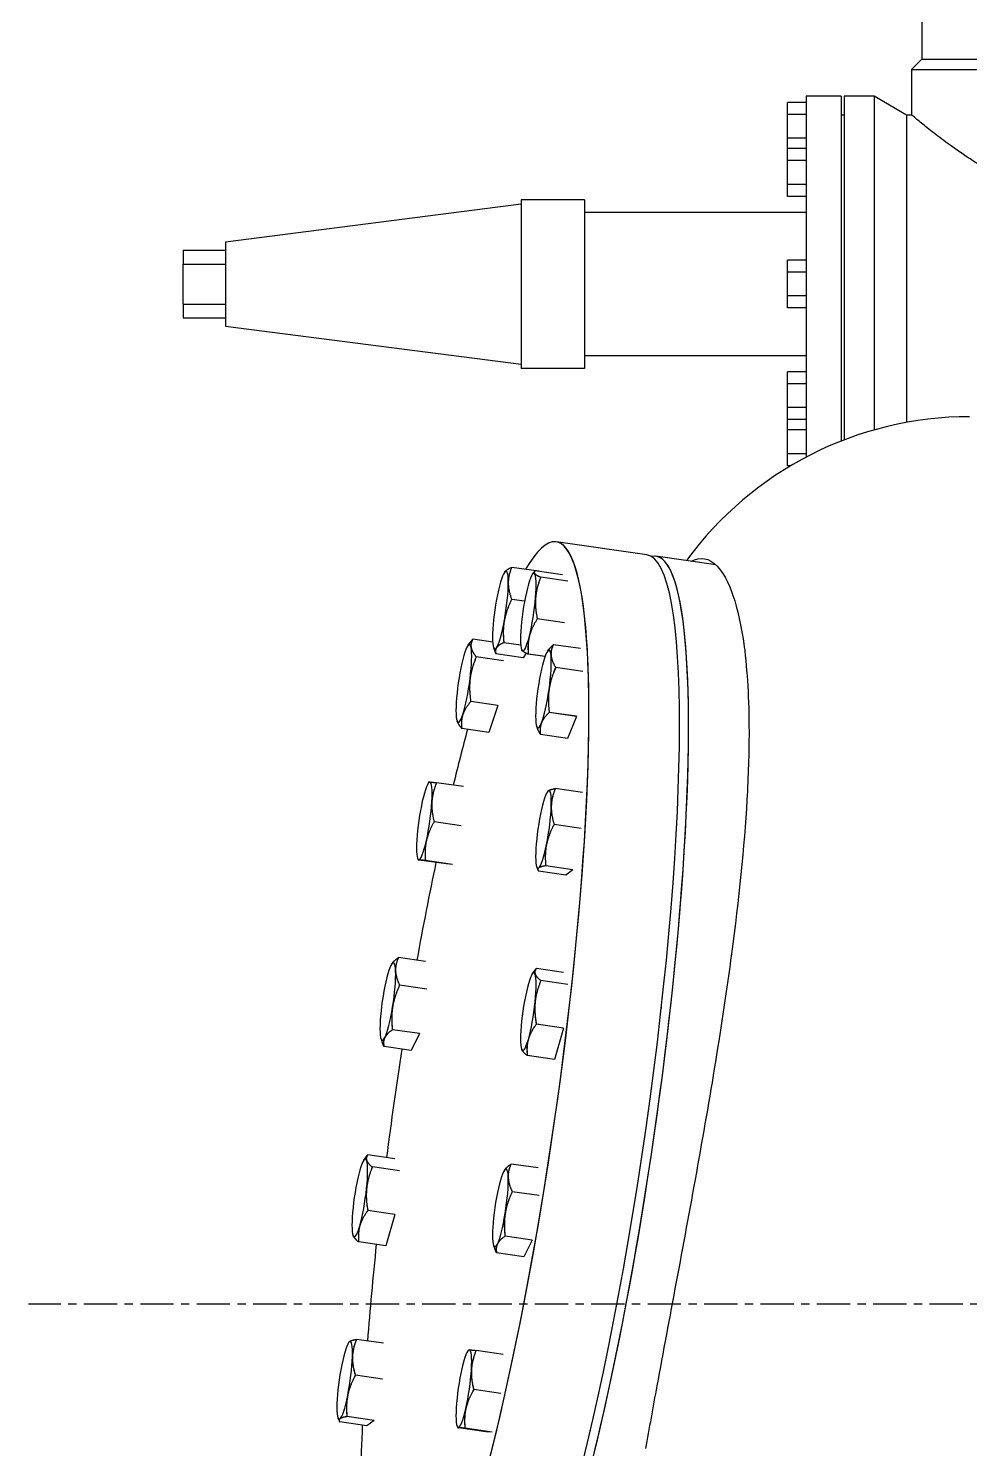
# Model space of a CAD drawing. Header units: inches. Extents: x -883 to 808, y -248 to 1051.
# Drawn here: x 228.91 to 241.63, y -151.63 to -132.43 of the extents above; entities that cross this region are included whole.
import ezdxf

# ---------------------------------------------------------------- set-up
doc = ezdxf.new("R2010")
doc.units = ezdxf.units.IN
doc.header["$MEASUREMENT"] = 0
doc.linetypes.add('CHAIN', pattern=[0.7087, 0.4724, -0.0591, 0.1181, -0.0591])
doc.layers.get('0').update_dxf_attribs({"linetype": 'CONTINUOUS'})
doc.layers.add('EQUIPMENT - COMPRESSORS', color=41, linetype='CONTINUOUS')

# ---------------------------------------------------------------- blocks, each defined once
blk = doc.blocks.new('A$Ce5854fb8')
for p, q in [((12.084, 45.535), (12.084, 45.035)), ((12.084, 45.035), (11.944, 44.895)), ((12.084, 45.035), (15.584, 45.035)), ((11.944, 44.895), (15.724, 44.895)), ((11.944, 44.895), (11.944, 44.281)), ((10.52, 44.451), (10.266, 44.451)), ((10.266, 44.29), (10.266, 44.451)), ((10.52, 44.535), (10.52, 39.656)), ((10.992, 44.535), (10.52, 44.535)), ((10.992, 44.535), (10.992, 39.872)), ((11.031, 44.535), (11.031, 39.888)), ((11.438, 44.535), (11.031, 44.535)), ((11.438, 44.535), (11.438, 40.023)), ((11.878, 44.281), (11.438, 44.535)), ((10.52, 44.29), (10.266, 44.29)), ((10.266, 43.968), (10.266, 44.29)), ((11.031, 44.281), (10.992, 44.281)), ((11.878, 44.281), (11.878, 40.125)), ((11.944, 44.281), (11.878, 44.281)), ((10.52, 43.968), (10.266, 43.968)), ((10.266, 43.827), (10.266, 43.968)), ((10.52, 43.827), (10.266, 43.827)), ((10.266, 43.665), (10.266, 43.827)), ((10.52, 43.665), (10.266, 43.665)), ((10.266, 43.343), (10.266, 43.665)), ((10.52, 43.343), (10.266, 43.343)), ((10.266, 43.181), (10.266, 43.343)), ((2.664, 42.565), (6.665, 43.078)), ((6.665, 43.135), (6.665, 40.855)), ((7.52, 43.135), (6.665, 43.135)), ((7.52, 43.135), (7.52, 40.855)), ((10.52, 43.181), (10.266, 43.181)), ((10.52, 42.964), (7.52, 42.964)), ((2.094, 42.453), (2.094, 42.266)), ((2.094, 42.453), (2.664, 42.453)), ((2.664, 42.565), (2.664, 42.398)), ((2.094, 41.725), (2.094, 42.266)), ((2.094, 42.266), (2.664, 42.266)), ((2.664, 42.398), (2.664, 41.592)), ((10.52, 42.318), (10.266, 42.318)), ((10.266, 42.157), (10.266, 42.318)), ((10.52, 42.157), (10.266, 42.157)), ((10.266, 41.834), (10.266, 42.157)), ((2.094, 41.725), (2.094, 41.537)), ((2.094, 41.725), (2.664, 41.725)), ((10.52, 41.834), (10.266, 41.834)), ((10.266, 41.673), (10.266, 41.834)), ((10.52, 41.673), (10.266, 41.673)), ((2.094, 41.537), (2.664, 41.537)), ((2.664, 41.592), (2.664, 41.425)), ((2.664, 41.425), (6.665, 40.912)), ((10.52, 41.026), (7.52, 41.026)), ((7.52, 40.855), (6.665, 40.855)), ((10.52, 40.809), (10.266, 40.809)), ((10.266, 40.648), (10.266, 40.809)), ((10.52, 40.648), (10.266, 40.648)), ((10.266, 40.325), (10.266, 40.648)), ((10.52, 40.325), (10.266, 40.325)), ((10.266, 40.164), (10.266, 40.325)), ((10.266, 40.023), (10.266, 40.164)), ((10.52, 40.164), (10.266, 40.164)), ((10.52, 40.023), (10.266, 40.023)), ((10.266, 39.7), (10.266, 40.023)), ((10.52, 39.7), (10.266, 39.7)), ((10.266, 39.539), (10.266, 39.7)), ((10.311, 39.539), (10.266, 39.539)), ((7.14, 38.51), (7.139, 38.51)), ((8.364, 38.334), (7.14, 38.51)), ((8.364, 38.334), (7.14, 38.51)), ((8.487, 38.316), (8.486, 38.316)), ((9.295, 38.2), (8.487, 38.316)), ((9.295, 38.2), (8.487, 38.316)), ((6.439, 38.099), (6.439, 38.099)), ((6.536, 38.165), (6.536, 38.165)), ((6.903, 38.113), (6.536, 38.165)), ((6.903, 38.113), (6.536, 38.165)), ((6.817, 38.072), (6.843, 38.106)), ((6.843, 38.106), (6.843, 38.106)), ((6.843, 38.106), (6.843, 38.106)), ((6.855, 38.117), (6.855, 38.117)), ((7.222, 38.064), (6.856, 38.117)), ((7.222, 38.064), (6.856, 38.117)), ((6.93, 38.031), (6.929, 38.031)), ((7.296, 37.979), (6.93, 38.031)), ((7.296, 37.979), (6.93, 38.031)), ((6.536, 37.731), (6.536, 37.731)), ((6.71, 37.707), (6.536, 37.731)), ((6.71, 37.707), (6.536, 37.731)), ((6.883, 37.468), (6.883, 37.468)), ((7.25, 37.415), (6.883, 37.468)), ((7.25, 37.415), (6.883, 37.468)), ((5.945, 37.108), (5.978, 37.151)), ((6.011, 37.192), (6.01, 37.192)), ((6.28, 37.153), (6.011, 37.192)), ((6.28, 37.153), (6.011, 37.192)), ((6.292, 37.08), (6.324, 36.996)), ((6.659, 37.114), (6.43, 37.146)), ((6.659, 37.114), (6.431, 37.146)), ((6.659, 37.114), (6.431, 37.146)), ((7.1, 37.119), (7.099, 37.119)), ((7.466, 37.067), (7.1, 37.119)), ((7.466, 37.067), (7.1, 37.119)), ((6.058, 36.954), (6.057, 36.954)), ((6.424, 36.901), (6.058, 36.954)), ((6.424, 36.901), (6.058, 36.954)), ((6.691, 36.942), (6.324, 36.995)), ((6.67, 37.053), (6.672, 37.048)), ((6.733, 37.003), (6.691, 36.942)), ((6.986, 36.958), (6.761, 36.99)), ((6.762, 36.99), (6.762, 36.99)), ((6.987, 36.958), (6.762, 36.99)), ((6.762, 36.99), (6.762, 36.99)), ((6.987, 36.958), (6.762, 36.99)), ((7.021, 37.031), (7.036, 37.051)), ((7.131, 36.81), (7.131, 36.811)), ((7.498, 36.758), (7.132, 36.811)), ((7.498, 36.758), (7.132, 36.811)), ((6.35, 36.298), (5.983, 36.351)), ((6.35, 36.298), (5.983, 36.351)), ((6.35, 36.298), (5.983, 36.351)), ((6.35, 36.298), (6.228, 35.933)), ((6.35, 36.298), (6.35, 36.298)), ((7.411, 36.15), (7.045, 36.203)), ((7.411, 36.151), (7.045, 36.203)), ((7.411, 36.151), (7.045, 36.203)), ((7.411, 36.15), (7.293, 35.852)), ((7.411, 36.15), (7.411, 36.15)), ((5.798, 36.089), (5.8, 36.084)), ((6.228, 35.933), (5.862, 35.986)), ((6.875, 36.012), (6.882, 35.992)), ((7.293, 35.852), (6.926, 35.905)), ((5.41, 35.249), (5.42, 35.263)), ((5.52, 35.253), (5.519, 35.253)), ((5.886, 35.2), (5.52, 35.253)), ((5.886, 35.2), (5.52, 35.253)), ((7.126, 35.174), (7.126, 35.174)), ((7.493, 35.121), (7.126, 35.174)), ((7.493, 35.121), (7.126, 35.174)), ((7.021, 35.134), (7.024, 35.137)), ((5.488, 34.724), (5.488, 34.724)), ((5.855, 34.671), (5.488, 34.724)), ((5.855, 34.671), (5.488, 34.724)), ((7.11, 34.688), (7.11, 34.689)), ((7.477, 34.636), (7.11, 34.689)), ((7.477, 34.636), (7.11, 34.689)), ((8.767, 34.679), (8.772, 34.678)), ((8.767, 34.679), (8.772, 34.678)), ((5.263, 34.23), (5.27, 34.211)), ((5.65, 34.155), (5.283, 34.207)), ((5.736, 34.148), (5.37, 34.201)), ((5.37, 34.201), (5.37, 34.201)), ((5.736, 34.148), (5.37, 34.201)), ((5.37, 34.201), (5.37, 34.201)), ((5.736, 34.148), (5.37, 34.201)), ((5.736, 34.148), (5.65, 34.155)), ((5.736, 34.148), (5.736, 34.148)), ((6.875, 34.115), (6.892, 34.07)), ((7.267, 34.004), (6.9, 34.057)), ((7.364, 34.077), (6.997, 34.13)), ((7.364, 34.077), (6.997, 34.13)), ((7.364, 34.077), (6.997, 34.13)), ((7.364, 34.077), (7.267, 34.004)), ((7.364, 34.077), (7.364, 34.077)), ((5.005, 32.888), (5.004, 32.888)), ((5.371, 32.836), (5.005, 32.888)), ((5.371, 32.836), (5.005, 32.888)), ((4.916, 32.806), (4.92, 32.812)), ((6.817, 32.671), (6.867, 32.736)), ((6.867, 32.736), (6.867, 32.736)), ((6.867, 32.736), (6.867, 32.736)), ((6.87, 32.74), (6.869, 32.74)), ((7.236, 32.687), (6.87, 32.74)), ((7.236, 32.687), (6.87, 32.74)), ((5.021, 32.514), (5.02, 32.514)), ((5.387, 32.461), (5.021, 32.514)), ((5.387, 32.461), (5.021, 32.514)), ((6.931, 32.577), (6.931, 32.577)), ((7.297, 32.524), (6.931, 32.577)), ((7.297, 32.524), (6.931, 32.577)), ((8.56, 32.215), (8.567, 32.214)), ((8.56, 32.215), (8.567, 32.214)), ((5.29, 31.86), (4.923, 31.912)), ((5.29, 31.86), (4.924, 31.912)), ((5.29, 31.86), (4.924, 31.912)), ((7.236, 31.936), (6.869, 31.989)), ((7.236, 31.936), (6.87, 31.989)), ((7.236, 31.936), (6.87, 31.989)), ((7.236, 31.936), (7.114, 31.511)), ((4.769, 31.787), (4.786, 31.741)), ((5.177, 31.633), (4.81, 31.686)), ((5.29, 31.86), (5.177, 31.633)), ((5.29, 31.86), (5.29, 31.86)), ((6.67, 31.651), (6.67, 31.651)), ((7.114, 31.511), (6.747, 31.563)), ((7.114, 31.511), (6.748, 31.563)), ((7.114, 31.511), (6.748, 31.563)), ((4.537, 30.15), (4.587, 30.216)), ((4.588, 30.216), (4.588, 30.216)), ((4.588, 30.216), (4.588, 30.216)), ((4.591, 30.22), (4.59, 30.22)), ((4.957, 30.167), (4.591, 30.22)), ((4.957, 30.167), (4.591, 30.22)), ((4.652, 30.056), (4.651, 30.057)), ((5.018, 30.004), (4.652, 30.057)), ((5.018, 30.004), (4.652, 30.057)), ((6.439, 30.015), (6.443, 30.021)), ((6.528, 30.097), (6.527, 30.097)), ((6.894, 30.045), (6.528, 30.097)), ((6.894, 30.045), (6.528, 30.097)), ((6.544, 29.723), (6.543, 29.723)), ((6.91, 29.67), (6.544, 29.723)), ((6.91, 29.67), (6.544, 29.723)), ((4.957, 29.416), (4.59, 29.468)), ((4.957, 29.416), (4.591, 29.468)), ((4.957, 29.416), (4.591, 29.468)), ((4.957, 29.416), (4.835, 28.99)), ((4.391, 29.131), (4.391, 29.131)), ((4.835, 28.99), (4.468, 29.043)), ((4.835, 28.991), (4.468, 29.043)), ((4.835, 28.991), (4.468, 29.043)), ((6.813, 29.069), (6.446, 29.122)), ((6.813, 29.069), (6.447, 29.122)), ((6.813, 29.069), (6.447, 29.122)), ((6.813, 29.069), (6.7, 28.842)), ((6.813, 29.069), (6.813, 29.069)), ((6.292, 28.996), (6.309, 28.95)), ((6.7, 28.842), (6.333, 28.895)), ((8.094, 28.941), (8.1, 28.94)), ((4.333, 27.687), (4.335, 27.689)), ((4.438, 27.726), (4.437, 27.726)), ((4.804, 27.674), (4.438, 27.726)), ((4.804, 27.674), (4.438, 27.726)), ((5.945, 27.572), (5.955, 27.586)), ((6.055, 27.576), (6.054, 27.576)), ((6.421, 27.523), (6.055, 27.576)), ((6.421, 27.523), (6.055, 27.576)), ((4.422, 27.241), (4.421, 27.241)), ((4.788, 27.188), (4.422, 27.241)), ((4.788, 27.188), (4.422, 27.241)), ((6.023, 27.047), (6.022, 27.047)), ((6.389, 26.994), (6.023, 27.047)), ((6.389, 26.994), (6.023, 27.047)), ((4.186, 26.667), (4.203, 26.623)), ((4.578, 26.556), (4.211, 26.609)), ((4.675, 26.629), (4.308, 26.682)), ((4.675, 26.629), (4.309, 26.682)), ((4.675, 26.629), (4.309, 26.682)), ((4.675, 26.629), (4.578, 26.556)), ((4.675, 26.629), (4.675, 26.629)), ((5.798, 26.553), (5.805, 26.534)), ((6.185, 26.477), (5.818, 26.53)), ((6.271, 26.471), (5.904, 26.524)), ((5.905, 26.524), (5.905, 26.524)), ((6.271, 26.471), (5.905, 26.524)), ((5.905, 26.524), (5.905, 26.524)), ((6.271, 26.471), (5.905, 26.524)), ((6.271, 26.471), (6.185, 26.477)), ((6.271, 26.471), (6.271, 26.471)), ((7.601, 26.498), (7.606, 26.497))]:
    blk.add_line(p, q)
at = {"linetype": 'CHAIN', "ltscale": 0.952448}
blk.add_line((125.476, 28.202), (0, 28.202), dxfattribs=at)
blk.add_arc((12.729, 35.459), 4.743, 90, 143.8508)
for centre, major_axis, start_param, end_param in [((6.035, 30.839), (1.104, 7.671), 2.807104, 6.616629), ((6.036, 30.839), (1.104, 7.671), 3.937123, 6.30369), ((6.036, 30.839), (1.104, 7.671), 3.937123, 6.30369), ((7.383, 30.645), (1.104, 7.671), 3.085074, 6.339542), ((7.261, 30.663), (-1.104, -7.671), 0.020052, 3.141593), ((7.261, 30.663), (-1.104, -7.671), 0.020052, 3.141593), ((7.383, 30.645), (1.104, 7.671), 3.937123, 6.30369), ((7.383, 30.645), (1.104, 7.671), 3.937123, 6.30369), ((6.384, 37.587), (0.076, 0.526), 0.271938, 1.319136), ((6.384, 37.587), (0.076, 0.526), 5.507926, 6.555124), ((6.762, 37.56), (0.076, 0.526), 6.162425, 7.209622), ((6.762, 37.56), (0.076, 0.526), 6.162425, 6.17968), ((6.762, 37.56), (0.076, 0.526), 6.162425, 6.17968), ((6.762, 37.56), (0.076, 0.526), 5.115227, 6.162425), ((6.762, 37.56), (0.076, 0.526), 6.14517, 6.162425), ((6.762, 37.56), (0.076, 0.526), 6.14517, 6.162425), ((6.384, 37.587), (0.076, 0.526), 4.460729, 5.507926), ((6.384, 37.587), (0.076, 0.526), 5.507926, 5.527299), ((6.384, 37.587), (0.076, 0.526), 5.507926, 5.527299), ((6.384, 37.587), (0.076, 0.526), 5.488554, 5.507926), ((6.384, 37.587), (0.076, 0.526), 5.488554, 5.507926), ((6.762, 37.56), (-0.076, -0.526), 4.06803, 5.115227), ((6.384, 37.587), (-0.076, -0.526), 4.460729, 5.507926), ((6.762, 37.56), (0.076, 0.526), 4.06803, 5.115227), ((6.762, 37.56), (0.076, 0.526), 5.096607, 5.115227), ((6.762, 37.56), (0.076, 0.526), 5.096607, 5.115227), ((6.762, 37.56), (0.076, 0.526), 5.115227, 5.133848), ((6.762, 37.56), (0.076, 0.526), 5.115227, 5.133848), ((6.384, 37.587), (-0.076, -0.526), 0.271938, 1.319136), ((6.384, 37.587), (0.076, 0.526), 4.44703, 4.460729), ((6.384, 37.587), (0.076, 0.526), 4.44703, 4.460729), ((6.384, 37.587), (0.076, 0.526), 4.460729, 4.474427), ((6.384, 37.587), (0.076, 0.526), 4.460729, 4.474427), ((6.762, 37.56), (-0.076, -0.526), 5.115227, 6.162425), ((5.889, 36.596), (0.076, 0.526), 5.900625, 6.947823), ((5.889, 36.596), (0.076, 0.526), 4.853428, 5.900625), ((5.89, 36.596), (0.076, 0.526), 5.900625, 5.919246), ((5.89, 36.596), (0.076, 0.526), 5.900625, 5.919246), ((5.89, 36.596), (0.076, 0.526), 5.882005, 5.900625), ((5.89, 36.596), (0.076, 0.526), 5.882005, 5.900625), ((6.384, 37.587), (-0.076, -0.526), 5.507926, 6.555124), ((6.762, 37.56), (-0.076, -0.526), 6.162425, 7.209622), ((6.762, 37.56), (0.076, 0.526), 4.061031, 4.06803), ((6.762, 37.56), (0.076, 0.526), 4.061031, 4.06803), ((6.762, 37.56), (0.076, 0.526), 4.06803, 4.075028), ((6.762, 37.56), (0.076, 0.526), 4.06803, 4.075028), ((6.966, 36.519), (0.076, 0.526), 5.769726, 6.816923), ((5.889, 36.596), (-0.076, -0.526), 3.80623, 4.853428), ((6.966, 36.519), (-0.076, -0.526), 3.675331, 4.722528), ((6.966, 36.519), (0.076, 0.526), 4.722528, 5.769726), ((6.967, 36.519), (0.076, 0.526), 5.769726, 5.788765), ((6.967, 36.519), (0.076, 0.526), 5.769726, 5.788765), ((6.967, 36.519), (0.076, 0.526), 5.750686, 5.769726), ((6.967, 36.519), (0.076, 0.526), 5.750686, 5.769726), ((5.889, 36.596), (-0.076, -0.526), 4.853428, 5.900625), ((5.889, 36.596), (0.076, 0.526), 3.80623, 4.853428), ((5.89, 36.596), (0.076, 0.526), 4.836173, 4.853428), ((5.89, 36.596), (0.076, 0.526), 4.836173, 4.853428), ((5.89, 36.596), (0.076, 0.526), 4.853428, 4.870683), ((5.89, 36.596), (0.076, 0.526), 4.853428, 4.870683), ((6.966, 36.519), (-0.076, -0.526), 4.722528, 5.769726), ((6.966, 36.519), (0.076, 0.526), 3.675331, 4.722528), ((6.967, 36.519), (0.076, 0.526), 4.706238, 4.722528), ((6.967, 36.519), (0.076, 0.526), 4.706238, 4.722528), ((6.967, 36.519), (0.076, 0.526), 4.722528, 4.738818), ((6.967, 36.519), (0.076, 0.526), 4.722528, 4.738818), ((5.889, 36.596), (-0.076, -0.526), 5.900625, 6.947823), ((6.035, 30.839), (1.104, 7.671), 0.857682, 0.983279), ((6.966, 36.519), (-0.076, -0.526), 5.769726, 6.816923), ((5.355, 34.737), (0.076, 0.526), 0.010139, 1.057337), ((5.355, 34.737), (0.076, 0.526), 0.010139, 0.021762), ((5.355, 34.737), (0.076, 0.526), 0.010139, 0.021762), ((5.355, 34.737), (0.076, 0.526), 5.246127, 6.293324), ((5.355, 34.737), (0.076, 0.526), 6.28118, 6.293324), ((5.355, 34.737), (0.076, 0.526), 6.28118, 6.293324), ((6.966, 34.622), (0.076, 0.526), 0.141039, 1.188236), ((6.966, 34.622), (0.076, 0.526), 5.377027, 6.424224), ((5.355, 34.737), (-0.076, -0.526), 4.198929, 5.246127), ((5.355, 34.737), (0.076, 0.526), 4.198929, 5.246127), ((5.355, 34.737), (0.076, 0.526), 5.246127, 5.265166), ((5.355, 34.737), (0.076, 0.526), 5.246127, 5.265166), ((5.355, 34.737), (0.076, 0.526), 5.227087, 5.246127), ((5.355, 34.737), (0.076, 0.526), 5.227087, 5.246127), ((6.966, 34.622), (-0.076, -0.526), 4.329829, 5.377027), ((6.966, 34.622), (0.076, 0.526), 4.329829, 5.377027), ((6.967, 34.622), (0.076, 0.526), 5.377027, 5.396316), ((6.967, 34.622), (0.076, 0.526), 5.377027, 5.396316), ((6.967, 34.622), (0.076, 0.526), 5.357737, 5.377027), ((6.967, 34.622), (0.076, 0.526), 5.357737, 5.377027), ((5.355, 34.737), (-0.076, -0.526), 5.246127, 6.293324), ((5.355, 34.737), (-0.076, -0.526), 0.010139, 1.057337), ((5.355, 34.737), (0.076, 0.526), 4.189074, 4.198929), ((5.355, 34.737), (0.076, 0.526), 4.189074, 4.198929), ((5.355, 34.737), (0.076, 0.526), 4.198929, 4.208785), ((5.355, 34.737), (0.076, 0.526), 4.198929, 4.208785), ((6.966, 34.622), (-0.076, -0.526), 0.141039, 1.188236), ((6.967, 34.622), (0.076, 0.526), 4.317845, 4.329829), ((6.967, 34.622), (0.076, 0.526), 4.317845, 4.329829), ((6.967, 34.622), (0.076, 0.526), 4.329829, 4.341813), ((6.967, 34.622), (0.076, 0.526), 4.329829, 4.341813), ((6.966, 34.622), (-0.076, -0.526), 5.377027, 6.424224), ((6.035, 30.839), (1.104, 7.671), 1.14132, 1.325525), ((4.861, 32.294), (0.076, 0.526), 5.638826, 6.686023), ((4.861, 32.294), (-0.076, -0.526), 3.544431, 4.591628), ((4.861, 32.294), (0.076, 0.526), 4.591628, 5.638826), ((4.861, 32.294), (0.076, 0.526), 5.638826, 5.658115), ((4.861, 32.294), (0.076, 0.526), 5.638826, 5.658115), ((4.861, 32.294), (0.076, 0.526), 5.619536, 5.638826), ((4.861, 32.294), (0.076, 0.526), 5.619536, 5.638826), ((6.762, 32.158), (0.076, 0.526), 6.031525, 7.078723), ((6.762, 32.158), (0.076, 0.526), 6.031525, 6.049553), ((6.762, 32.158), (0.076, 0.526), 6.031525, 6.049553), ((6.762, 32.158), (0.076, 0.526), 4.984327, 6.031525), ((6.762, 32.158), (0.076, 0.526), 6.013497, 6.031525), ((6.762, 32.158), (0.076, 0.526), 6.013497, 6.031525), ((6.762, 32.158), (-0.076, -0.526), 3.93713, 4.984327), ((4.861, 32.294), (-0.076, -0.526), 4.591628, 5.638826), ((6.762, 32.158), (0.076, 0.526), 3.93713, 4.984327), ((6.762, 32.158), (0.076, 0.526), 4.966299, 4.984327), ((6.762, 32.158), (0.076, 0.526), 4.966299, 4.984327), ((6.762, 32.158), (0.076, 0.526), 4.984327, 5.002356), ((6.762, 32.158), (0.076, 0.526), 4.984327, 5.002356), ((4.861, 32.294), (0.076, 0.526), 3.544431, 4.591628), ((4.861, 32.294), (0.076, 0.526), 4.576513, 4.591628), ((4.861, 32.294), (0.076, 0.526), 4.576513, 4.591628), ((4.861, 32.294), (0.076, 0.526), 4.591628, 4.606743), ((4.861, 32.294), (0.076, 0.526), 4.591628, 4.606743), ((4.861, 32.294), (-0.076, -0.526), 5.638826, 6.686023), ((6.762, 32.158), (-0.076, -0.526), 4.984327, 6.031525), ((6.762, 32.158), (-0.076, -0.526), 6.031525, 7.078723), ((6.035, 30.839), (1.104, 7.671), 1.485034, 1.676617), ((4.482, 29.638), (0.076, 0.526), 6.031525, 7.078723), ((4.482, 29.638), (-0.076, -0.526), 3.93713, 4.984327), ((4.483, 29.638), (0.076, 0.526), 6.031525, 6.049553), ((4.483, 29.638), (0.076, 0.526), 6.031525, 6.049553), ((4.482, 29.638), (0.076, 0.526), 4.984327, 6.031525), ((4.483, 29.638), (0.076, 0.526), 6.013497, 6.031525), ((4.483, 29.638), (0.076, 0.526), 6.013497, 6.031525), ((6.384, 29.503), (-0.076, -0.526), 3.544431, 4.591628), ((6.384, 29.503), (0.076, 0.526), 5.638826, 6.686023), ((4.482, 29.638), (0.076, 0.526), 3.93713, 4.984327), ((4.483, 29.638), (0.076, 0.526), 4.966299, 4.984327), ((4.483, 29.638), (0.076, 0.526), 4.966299, 4.984327), ((4.483, 29.638), (0.076, 0.526), 4.984327, 5.002356), ((4.483, 29.638), (0.076, 0.526), 4.984327, 5.002356), ((6.384, 29.503), (0.076, 0.526), 4.591628, 5.638826), ((6.384, 29.503), (0.076, 0.526), 5.638826, 5.658115), ((6.384, 29.503), (0.076, 0.526), 5.638826, 5.658115), ((6.384, 29.503), (0.076, 0.526), 5.619536, 5.638826), ((6.384, 29.503), (0.076, 0.526), 5.619536, 5.638826), ((6.384, 29.503), (-0.076, -0.526), 4.591628, 5.638826), ((4.482, 29.638), (-0.076, -0.526), 4.984327, 6.031525), ((6.384, 29.503), (0.076, 0.526), 3.544431, 4.591628), ((6.384, 29.503), (0.076, 0.526), 4.576513, 4.591628), ((6.384, 29.503), (0.076, 0.526), 4.576513, 4.591628), ((6.384, 29.503), (0.076, 0.526), 4.591628, 4.606743), ((6.384, 29.503), (0.076, 0.526), 4.591628, 4.606743), ((4.482, 29.638), (-0.076, -0.526), 6.031525, 7.078723), ((6.035, 30.839), (1.104, 7.671), 1.831873, 2.011811), ((6.384, 29.503), (-0.076, -0.526), 5.638826, 6.686023), ((4.278, 27.174), (0.076, 0.526), 0.141039, 1.188236), ((4.278, 27.174), (0.076, 0.526), 5.377027, 6.424224), ((4.278, 27.174), (0.076, 0.526), 4.329829, 5.377027), ((4.278, 27.174), (0.076, 0.526), 5.377027, 5.396316), ((4.278, 27.174), (0.076, 0.526), 5.377027, 5.396316), ((4.278, 27.174), (0.076, 0.526), 5.357737, 5.377027), ((4.278, 27.174), (0.076, 0.526), 5.357737, 5.377027), ((5.889, 27.06), (0.076, 0.526), 0.010139, 1.057337), ((5.889, 27.06), (0.076, 0.526), 5.246127, 6.293324), ((5.89, 27.06), (0.076, 0.526), 0.010139, 0.021762), ((5.89, 27.06), (0.076, 0.526), 0.010139, 0.021762), ((5.89, 27.06), (0.076, 0.526), 6.28118, 6.293324), ((5.89, 27.06), (0.076, 0.526), 6.28118, 6.293324), ((4.278, 27.174), (-0.076, -0.526), 4.329829, 5.377027), ((5.889, 27.06), (-0.076, -0.526), 4.198929, 5.246127), ((5.889, 27.06), (0.076, 0.526), 4.198929, 5.246127), ((5.89, 27.06), (0.076, 0.526), 5.246127, 5.265166), ((5.89, 27.06), (0.076, 0.526), 5.246127, 5.265166), ((5.89, 27.06), (0.076, 0.526), 5.227087, 5.246127), ((5.89, 27.06), (0.076, 0.526), 5.227087, 5.246127), ((4.278, 27.174), (-0.076, -0.526), 0.141039, 1.188236), ((4.278, 27.174), (0.076, 0.526), 4.317845, 4.329829), ((4.278, 27.174), (0.076, 0.526), 4.317845, 4.329829), ((4.278, 27.174), (0.076, 0.526), 4.329829, 4.341813), ((4.278, 27.174), (0.076, 0.526), 4.329829, 4.341813), ((4.278, 27.174), (-0.076, -0.526), 5.377027, 6.424224), ((5.889, 27.06), (-0.076, -0.526), 5.246127, 6.293324), ((5.889, 27.06), (-0.076, -0.526), 0.010139, 1.057337), ((5.89, 27.06), (0.076, 0.526), 4.189074, 4.198929), ((5.89, 27.06), (0.076, 0.526), 4.189074, 4.198929), ((5.89, 27.06), (0.076, 0.526), 4.198929, 4.208785), ((5.89, 27.06), (0.076, 0.526), 4.198929, 4.208785), ((6.035, 30.839), (1.104, 7.671), 2.181847, 2.296143)]:
    blk.add_ellipse(centre, major_axis=major_axis, ratio=0.140974, start_param=start_param, end_param=end_param)
for points, knots in [([(15.724, 44.281), (15.724, 44.281), (15.711, 44.271), (15.66, 44.229), (15.621, 44.197), (15.523, 44.117), (15.462, 44.069), (15.326, 43.964), (15.25, 43.907), (15.088, 43.791), (14.996, 43.727), (14.796, 43.599), (14.688, 43.536), (14.461, 43.422), (14.341, 43.372), (14.093, 43.302), (13.965, 43.281), (13.834, 43.281), (13.703, 43.281), (13.575, 43.302), (13.327, 43.372), (13.207, 43.422), (12.98, 43.536), (12.872, 43.599), (12.672, 43.727), (12.58, 43.791), (12.418, 43.907), (12.342, 43.964), (12.206, 44.069), (12.145, 44.117), (12.047, 44.197), (12.008, 44.229), (11.957, 44.271), (11.944, 44.281), (11.944, 44.281)], [23.453758, 23.453758, 23.453758, 23.453758, 24.411802, 24.411802, 25.369846, 25.369846, 26.32789, 26.32789, 27.285934, 27.285934, 28.28237, 28.28237, 29.278806, 29.278806, 30.275242, 30.275242, 31.271678, 31.271678, 31.271678, 32.268114, 32.268114, 33.264549, 33.264549, 34.260985, 34.260985, 35.257421, 35.257421, 36.215465, 36.215465, 37.173509, 37.173509, 38.131553, 38.131553, 39.089597, 39.089597, 39.089597, 39.089597]), ([(8.965, 38.247), (9.086, 38.315), (9.205, 38.293), (9.475, 38.017), (9.606, 37.646), (9.723, 36.769), (9.746, 36.381), (9.746, 35.941), (9.746, 35.654), (9.736, 35.346), (9.68, 34.383), (9.608, 33.68), (9.382, 31.986), (9.214, 30.984), (8.854, 28.982), (8.666, 28.003), (8.446, 26.805), (8.395, 26.521), (8.347, 26.249)], [-17.893359, -17.893359, -17.893359, -17.893359, -12.699581, -12.699581, -4.744252, -4.744252, 0, 0, 0, 3.088736, 3.088736, 9.140618, 9.140618, 16.895067, 16.895067, 24.661083, 24.661083, 27.175946, 27.175946, 27.175946, 27.175946])]:
    blk.add_open_spline(points, degree=3, knots=knots)
for points, weights in [([(6.439, 38.099), (6.464, 38.133), (6.536, 38.165)], [1.00338793535, 1.04179224657, 1.01001874936]), ([(6.536, 38.165), (6.49, 38.056), (6.49, 37.955)], [1.01001874936, 1.04314139574, 1]), ([(6.536, 38.165), (6.49, 38.056), (6.49, 37.955)], [1.01001874936, 1.04314139574, 1]), ([(6.536, 38.165), (6.49, 38.056), (6.49, 37.955)], [1.01001874936, 1.04314139574, 1]), ([(6.536, 38.165), (6.536, 38.165), (6.536, 38.165)], [1.01007042937, 1.01004461261, 1.01001874936]), ([(6.536, 38.165), (6.536, 38.165), (6.536, 38.165)], [1.01007042937, 1.01004461261, 1.01001874936]), ([(6.855, 38.117), (6.828, 38.101), (6.846, 38.081)], [1.01001874936, 1.04314139574, 1]), ([(6.856, 38.117), (6.829, 38.101), (6.846, 38.081)], [1.01001874936, 1.04314139574, 1]), ([(6.856, 38.117), (6.829, 38.101), (6.846, 38.081)], [1.01001874936, 1.04314139574, 1]), ([(6.846, 38.081), (6.863, 38.061), (6.929, 38.031)], [1, 1.04314139574, 1.01001874936]), ([(6.846, 38.081), (6.864, 38.061), (6.93, 38.031)], [1, 1.04314139574, 1.01001874936]), ([(6.846, 38.081), (6.864, 38.061), (6.93, 38.031)], [1, 1.04314139574, 1.01001874936]), ([(6.929, 38.031), (6.87, 37.887), (6.86, 37.756)], [1.01001874936, 1.04314139574, 1]), ([(6.93, 38.031), (6.871, 37.887), (6.86, 37.756)], [1.01001874936, 1.04314139574, 1]), ([(6.93, 38.031), (6.871, 37.887), (6.86, 37.756)], [1.01001874936, 1.04314139574, 1]), ([(6.49, 37.955), (6.49, 37.854), (6.536, 37.731)], [1, 1.04314139574, 1.01001874936]), ([(6.49, 37.955), (6.49, 37.854), (6.536, 37.731)], [1, 1.04314139574, 1.01001874936]), ([(6.49, 37.955), (6.49, 37.854), (6.536, 37.731)], [1, 1.04314139574, 1.01001874936]), ([(6.536, 37.731), (6.461, 37.581), (6.437, 37.446)], [1.01001874936, 1.04314139574, 1]), ([(6.536, 37.731), (6.462, 37.581), (6.437, 37.446)], [1.01001874936, 1.04314139574, 1]), ([(6.536, 37.731), (6.462, 37.581), (6.437, 37.446)], [1.01001874936, 1.04314139574, 1]), ([(6.86, 37.756), (6.849, 37.626), (6.883, 37.468)], [1, 1.04314139574, 1.01001874936]), ([(6.86, 37.756), (6.849, 37.626), (6.883, 37.468)], [1, 1.04314139574, 1.01001874936]), ([(6.86, 37.756), (6.849, 37.626), (6.883, 37.468)], [1, 1.04314139574, 1.01001874936]), ([(6.437, 37.446), (6.412, 37.31), (6.43, 37.146)], [1, 1.04314139574, 1.01001874936]), ([(6.437, 37.446), (6.412, 37.31), (6.431, 37.146)], [1, 1.04314139574, 1.01001874936]), ([(6.437, 37.446), (6.412, 37.31), (6.431, 37.146)], [1, 1.04314139574, 1.01001874936]), ([(6.883, 37.468), (6.804, 37.347), (6.776, 37.236)], [1.01001874936, 1.04314139574, 1]), ([(6.883, 37.468), (6.804, 37.347), (6.776, 37.236)], [1.01001874936, 1.04314139574, 1]), ([(6.883, 37.468), (6.804, 37.347), (6.776, 37.236)], [1.01001874936, 1.04314139574, 1]), ([(5.978, 37.151), (5.993, 37.171), (6.01, 37.192)], [1.02092220423, 1.01732670679, 1.01001874936]), ([(6.01, 37.192), (5.976, 37.135), (5.987, 37.079)], [1.01001874936, 1.04314139574, 1]), ([(6.011, 37.192), (5.977, 37.135), (5.988, 37.079)], [1.01001874936, 1.04314139574, 1]), ([(6.011, 37.192), (5.977, 37.135), (5.988, 37.079)], [1.01001874936, 1.04314139574, 1]), ([(5.987, 37.079), (5.998, 37.024), (6.057, 36.954)], [1, 1.04314139574, 1.01001874936]), ([(5.988, 37.079), (5.999, 37.024), (6.058, 36.954)], [1, 1.04314139574, 1.01001874936]), ([(5.988, 37.079), (5.999, 37.024), (6.058, 36.954)], [1, 1.04314139574, 1.01001874936]), ([(6.011, 37.192), (6.011, 37.192), (6.011, 37.192)], [1.01004126525, 1.01003001171, 1.01001874936]), ([(6.011, 37.192), (6.011, 37.192), (6.011, 37.192)], [1.01004126525, 1.01003001171, 1.01001874936]), ([(6.331, 37.078), (6.306, 37.042), (6.324, 36.995)], [1, 1.04314139574, 1.01001874936]), ([(6.43, 37.146), (6.355, 37.113), (6.331, 37.078)], [1.01001874936, 1.04314139574, 1]), ([(6.431, 37.146), (6.431, 37.146), (6.431, 37.146)], [1.01001874936, 1.0100243642, 1.01002997686]), ([(6.431, 37.146), (6.431, 37.146), (6.431, 37.146)], [1.01001874936, 1.0100243642, 1.01002997686]), ([(6.776, 37.236), (6.747, 37.125), (6.761, 36.99)], [1, 1.04314139574, 1.01001874936]), ([(6.776, 37.236), (6.748, 37.125), (6.762, 36.99)], [1, 1.04314139574, 1.01001874936]), ([(6.776, 37.236), (6.748, 37.125), (6.762, 36.99)], [1, 1.04314139574, 1.01001874936]), ([(7.036, 37.051), (7.062, 37.084), (7.099, 37.119)], [1.02427207033, 1.02578427846, 1.01001874936]), ([(7.099, 37.119), (7.061, 37.043), (7.069, 36.972)], [1.01001874936, 1.04314139574, 1]), ([(7.1, 37.119), (7.062, 37.043), (7.069, 36.972)], [1.01001874936, 1.04314139574, 1]), ([(7.1, 37.119), (7.062, 37.043), (7.069, 36.972)], [1.01001874936, 1.04314139574, 1]), ([(7.1, 37.119), (7.1, 37.119), (7.1, 37.119)], [1.0100460439, 1.01003240311, 1.01001874936]), ([(7.1, 37.119), (7.1, 37.119), (7.1, 37.119)], [1.0100460439, 1.01003240311, 1.01001874936]), ([(6.057, 36.954), (5.991, 36.799), (5.974, 36.659)], [1.01001874936, 1.04314139574, 1]), ([(6.058, 36.954), (5.991, 36.799), (5.974, 36.659)], [1.01001874936, 1.04314139574, 1]), ([(6.058, 36.954), (5.991, 36.799), (5.974, 36.659)], [1.01001874936, 1.04314139574, 1]), ([(6.678, 37.039), (6.674, 37.044), (6.672, 37.048)], [1, 1.01002603473, 1.01593308792]), ([(6.761, 36.99), (6.695, 37.019), (6.678, 37.039)], [1.01001874936, 1.04314139574, 1]), ([(7.069, 36.972), (7.076, 36.9), (7.131, 36.811)], [1, 1.04314139574, 1.01001874936]), ([(7.069, 36.972), (7.077, 36.9), (7.132, 36.811)], [1, 1.04314139574, 1.01001874936]), ([(7.069, 36.972), (7.077, 36.9), (7.132, 36.811)], [1, 1.04314139574, 1.01001874936]), ([(7.131, 36.811), (7.061, 36.654), (7.041, 36.514)], [1.01001874936, 1.04314139574, 1]), ([(7.132, 36.811), (7.062, 36.654), (7.042, 36.514)], [1.01001874936, 1.04314139574, 1]), ([(7.132, 36.811), (7.062, 36.654), (7.042, 36.514)], [1.01001874936, 1.04314139574, 1]), ([(5.974, 36.659), (5.956, 36.519), (5.983, 36.351)], [1, 1.04314139574, 1.01001874936]), ([(5.974, 36.659), (5.957, 36.519), (5.983, 36.351)], [1, 1.04314139574, 1.01001874936]), ([(5.974, 36.659), (5.957, 36.519), (5.983, 36.351)], [1, 1.04314139574, 1.01001874936]), ([(7.041, 36.514), (7.021, 36.373), (7.045, 36.203)], [1, 1.04314139574, 1.01001874936]), ([(7.042, 36.514), (7.022, 36.373), (7.045, 36.203)], [1, 1.04314139574, 1.01001874936]), ([(7.042, 36.514), (7.022, 36.373), (7.045, 36.203)], [1, 1.04314139574, 1.01001874936]), ([(5.983, 36.351), (5.904, 36.26), (5.876, 36.175)], [1.01001874936, 1.04314139574, 1]), ([(5.983, 36.351), (5.983, 36.351), (5.983, 36.351)], [1.01001874936, 1.01002765862, 1.01003656237]), ([(5.983, 36.351), (5.983, 36.351), (5.983, 36.351)], [1.01001874936, 1.01002765862, 1.01003656237]), ([(5.876, 36.175), (5.848, 36.09), (5.862, 35.986)], [1, 1.04314139574, 1.01001874936]), ([(7.045, 36.203), (6.966, 36.13), (6.939, 36.061)], [1.01001874936, 1.04314139574, 1]), ([(7.045, 36.203), (7.045, 36.203), (7.045, 36.203)], [1.01001874936, 1.01002669004, 1.01003462635]), ([(7.045, 36.203), (7.045, 36.203), (7.045, 36.203)], [1.01001874936, 1.01002669004, 1.01003462635]), ([(5.862, 35.986), (5.816, 36.04), (5.8, 36.084)], [1.01001874936, 1.0351460454, 1.01638377642]), ([(6.926, 35.905), (6.898, 35.952), (6.882, 35.992)], [1.01001874936, 1.02706260541, 1.02391324601]), ([(6.939, 36.061), (6.912, 35.992), (6.926, 35.905)], [1, 1.04314139574, 1.01001874936]), ([(5.42, 35.263), (5.421, 35.263), (5.43, 35.263)], [1.02315768772, 1.01888845789, 1]), ([(5.423, 35.263), (5.425, 35.263), (5.43, 35.263)], [1.01609047594, 1.0101602282, 1]), ([(5.423, 35.263), (5.425, 35.263), (5.43, 35.263)], [1.01609047602, 1.01016022827, 1]), ([(5.43, 35.263), (5.45, 35.261), (5.519, 35.253)], [1, 1.04314139574, 1.01001874936]), ([(5.43, 35.263), (5.45, 35.261), (5.52, 35.253)], [1, 1.04314139574, 1.01001874936]), ([(5.43, 35.263), (5.45, 35.261), (5.52, 35.253)], [1, 1.04314139574, 1.01001874936]), ([(5.519, 35.253), (5.464, 35.118), (5.457, 34.995)], [1.01001874936, 1.04314139574, 1]), ([(5.52, 35.253), (5.465, 35.118), (5.457, 34.995)], [1.01001874936, 1.04314139574, 1]), ([(5.52, 35.253), (5.465, 35.118), (5.457, 34.995)], [1.01001874936, 1.04314139574, 1]), ([(7.024, 35.137), (7.026, 35.141), (7.031, 35.144)], [1.01394342808, 1.00842648358, 1]), ([(7.031, 35.144), (7.053, 35.161), (7.126, 35.174)], [1, 1.04314139574, 1.01001874936]), ([(7.126, 35.174), (7.075, 35.051), (7.071, 34.938)], [1.01001874936, 1.04314139574, 1]), ([(7.126, 35.174), (7.076, 35.051), (7.072, 34.938)], [1.01001874936, 1.04314139574, 1]), ([(7.126, 35.174), (7.076, 35.051), (7.072, 34.938)], [1.01001874936, 1.04314139574, 1]), ([(7.126, 35.174), (7.126, 35.174), (7.126, 35.174)], [1.0101174287, 1.01006817393, 1.01001874936]), ([(7.126, 35.174), (7.126, 35.174), (7.126, 35.174)], [1.0101174287, 1.01006817393, 1.01001874936]), ([(5.457, 34.995), (5.45, 34.872), (5.488, 34.724)], [1, 1.04314139574, 1.01001874936]), ([(5.457, 34.995), (5.45, 34.872), (5.488, 34.724)], [1, 1.04314139574, 1.01001874936]), ([(5.457, 34.995), (5.45, 34.872), (5.488, 34.724)], [1, 1.04314139574, 1.01001874936]), ([(7.071, 34.938), (7.068, 34.825), (7.11, 34.689)], [1, 1.04314139574, 1.01001874936]), ([(7.072, 34.938), (7.068, 34.825), (7.11, 34.689)], [1, 1.04314139574, 1.01001874936]), ([(7.072, 34.938), (7.068, 34.825), (7.11, 34.689)], [1, 1.04314139574, 1.01001874936]), ([(5.488, 34.724), (5.41, 34.591), (5.382, 34.469)], [1.01001874936, 1.04314139574, 1]), ([(5.488, 34.724), (5.41, 34.591), (5.383, 34.469)], [1.01001874936, 1.04314139574, 1]), ([(5.488, 34.724), (5.41, 34.591), (5.383, 34.469)], [1.01001874936, 1.04314139574, 1]), ([(7.11, 34.689), (7.033, 34.546), (7.007, 34.416)], [1.01001874936, 1.04314139574, 1]), ([(7.11, 34.689), (7.034, 34.546), (7.007, 34.416)], [1.01001874936, 1.04314139574, 1]), ([(7.11, 34.689), (7.034, 34.546), (7.007, 34.416)], [1.01001874936, 1.04314139574, 1]), ([(5.382, 34.469), (5.355, 34.348), (5.37, 34.201)], [1, 1.04314139574, 1.01001874936]), ([(5.383, 34.469), (5.355, 34.348), (5.37, 34.201)], [1, 1.04314139574, 1.01001874936]), ([(5.383, 34.469), (5.355, 34.348), (5.37, 34.201)], [1, 1.04314139574, 1.01001874936]), ([(7.007, 34.416), (6.981, 34.286), (6.997, 34.13)], [1, 1.04314139574, 1.01001874936]), ([(7.007, 34.416), (6.981, 34.286), (6.997, 34.13)], [1, 1.04314139574, 1.01001874936]), ([(7.007, 34.416), (6.981, 34.286), (6.997, 34.13)], [1, 1.04314139574, 1.01001874936]), ([(5.28, 34.211), (5.26, 34.212), (5.283, 34.207)], [1, 1.04314139574, 1.01001874936]), ([(5.37, 34.201), (5.3, 34.209), (5.28, 34.211)], [1.01001874936, 1.04314139574, 1]), ([(6.902, 34.1), (6.879, 34.083), (6.9, 34.057)], [1, 1.04314139574, 1.01001874936]), ([(6.997, 34.13), (6.924, 34.117), (6.902, 34.1)], [1.01001874936, 1.04314139574, 1]), ([(6.997, 34.13), (6.997, 34.13), (6.997, 34.13)], [1.01001874936, 1.01002304674, 1.01002734285]), ([(6.997, 34.13), (6.997, 34.13), (6.997, 34.13)], [1.01001874936, 1.01002304675, 1.01002734285]), ([(4.92, 32.812), (4.948, 32.849), (5.004, 32.888)], [1.01812204096, 1.03391107019, 1.01001874936]), ([(5.004, 32.888), (4.962, 32.795), (4.966, 32.708)], [1.01001874936, 1.04314139574, 1]), ([(5.005, 32.888), (4.962, 32.795), (4.966, 32.708)], [1.01001874936, 1.04314139574, 1]), ([(5.005, 32.888), (4.962, 32.795), (4.966, 32.708)], [1.01001874936, 1.04314139574, 1]), ([(5.005, 32.888), (5.005, 32.888), (5.005, 32.888)], [1.01005416636, 1.01003646877, 1.01001874936]), ([(5.005, 32.888), (5.005, 32.888), (5.005, 32.888)], [1.01005416636, 1.01003646877, 1.01001874936]), ([(4.966, 32.708), (4.969, 32.621), (5.02, 32.514)], [1, 1.04314139574, 1.01001874936]), ([(4.966, 32.708), (4.97, 32.621), (5.021, 32.514)], [1, 1.04314139574, 1.01001874936]), ([(4.966, 32.708), (4.97, 32.621), (5.021, 32.514)], [1, 1.04314139574, 1.01001874936]), ([(6.869, 32.74), (6.839, 32.703), (6.853, 32.665)], [1.01001874936, 1.04314139574, 1]), ([(6.87, 32.74), (6.84, 32.703), (6.854, 32.665)], [1.01001874936, 1.04314139574, 1]), ([(6.87, 32.74), (6.84, 32.703), (6.854, 32.665)], [1.01001874936, 1.04314139574, 1]), ([(6.853, 32.665), (6.868, 32.627), (6.931, 32.577)], [1, 1.04314139574, 1.01001874936]), ([(6.854, 32.665), (6.868, 32.627), (6.931, 32.577)], [1, 1.04314139574, 1.01001874936]), ([(6.854, 32.665), (6.868, 32.627), (6.931, 32.577)], [1, 1.04314139574, 1.01001874936]), ([(5.02, 32.514), (4.948, 32.359), (4.925, 32.22)], [1.01001874936, 1.04314139574, 1]), ([(5.021, 32.514), (4.948, 32.359), (4.926, 32.22)], [1.01001874936, 1.04314139574, 1]), ([(5.021, 32.514), (4.948, 32.359), (4.926, 32.22)], [1.01001874936, 1.04314139574, 1]), ([(6.931, 32.577), (6.868, 32.426), (6.853, 32.289)], [1.01001874936, 1.04314139574, 1]), ([(6.931, 32.577), (6.868, 32.426), (6.854, 32.289)], [1.01001874936, 1.04314139574, 1]), ([(6.931, 32.577), (6.868, 32.426), (6.854, 32.289)], [1.01001874936, 1.04314139574, 1]), ([(6.853, 32.289), (6.839, 32.153), (6.869, 31.989)], [1, 1.04314139574, 1.01001874936]), ([(6.854, 32.289), (6.84, 32.153), (6.87, 31.989)], [1, 1.04314139574, 1.01001874936]), ([(6.854, 32.289), (6.84, 32.153), (6.87, 31.989)], [1, 1.04314139574, 1.01001874936]), ([(4.925, 32.22), (4.903, 32.08), (4.923, 31.912)], [1, 1.04314139574, 1.01001874936]), ([(4.926, 32.22), (4.903, 32.08), (4.924, 31.912)], [1, 1.04314139574, 1.01001874936]), ([(4.926, 32.22), (4.903, 32.08), (4.924, 31.912)], [1, 1.04314139574, 1.01001874936]), ([(4.923, 31.912), (4.846, 31.858), (4.82, 31.806)], [1.01001874936, 1.04314139574, 1]), ([(4.924, 31.912), (4.924, 31.912), (4.924, 31.912)], [1.01001874936, 1.0100255856, 1.0100324186]), ([(4.924, 31.912), (4.924, 31.912), (4.924, 31.912)], [1.01001874936, 1.0100255856, 1.0100324186]), ([(6.869, 31.989), (6.79, 31.881), (6.762, 31.783)], [1.01001874936, 1.04314139574, 1]), ([(6.87, 31.989), (6.791, 31.881), (6.762, 31.783)], [1.01001874936, 1.04314139574, 1]), ([(6.87, 31.989), (6.791, 31.881), (6.762, 31.783)], [1.01001874936, 1.04314139574, 1]), ([(4.81, 31.686), (4.796, 31.714), (4.786, 31.741)], [1.01001874936, 1.01866232508, 1.02211244254]), ([(4.82, 31.806), (4.794, 31.753), (4.81, 31.686)], [1, 1.04314139574, 1.01001874936]), ([(6.762, 31.783), (6.733, 31.684), (6.747, 31.563)], [1, 1.04314139574, 1.01001874936]), ([(6.762, 31.783), (6.734, 31.684), (6.748, 31.563)], [1, 1.04314139574, 1.01001874936]), ([(6.762, 31.783), (6.734, 31.684), (6.748, 31.563)], [1, 1.04314139574, 1.01001874936]), ([(6.747, 31.563), (6.684, 31.614), (6.67, 31.651)], [1.01001874936, 1.04299615471, 1.00037687904]), ([(4.59, 30.22), (4.56, 30.183), (4.574, 30.145)], [1.01001874936, 1.04314139574, 1]), ([(4.591, 30.22), (4.56, 30.183), (4.575, 30.145)], [1.01001874936, 1.04314139574, 1]), ([(4.591, 30.22), (4.56, 30.183), (4.575, 30.145)], [1.01001874936, 1.04314139574, 1]), ([(4.574, 30.145), (4.588, 30.107), (4.651, 30.057)], [1, 1.04314139574, 1.01001874936]), ([(4.651, 30.057), (4.588, 29.906), (4.574, 29.769)], [1.01001874936, 1.04314139574, 1]), ([(4.575, 30.145), (4.589, 30.107), (4.652, 30.057)], [1, 1.04314139574, 1.01001874936]), ([(4.575, 30.145), (4.589, 30.107), (4.652, 30.057)], [1, 1.04314139574, 1.01001874936]), ([(4.652, 30.057), (4.589, 29.906), (4.575, 29.769)], [1.01001874936, 1.04314139574, 1]), ([(4.652, 30.057), (4.589, 29.906), (4.575, 29.769)], [1.01001874936, 1.04314139574, 1]), ([(6.443, 30.021), (6.471, 30.058), (6.527, 30.097)], [1.01812204096, 1.03391107019, 1.01001874936]), ([(6.527, 30.097), (6.485, 30.004), (6.489, 29.917)], [1.01001874936, 1.04314139574, 1]), ([(6.528, 30.097), (6.485, 30.004), (6.489, 29.917)], [1.01001874936, 1.04314139574, 1]), ([(6.528, 30.097), (6.485, 30.004), (6.489, 29.917)], [1.01001874936, 1.04314139574, 1]), ([(6.528, 30.097), (6.528, 30.097), (6.528, 30.097)], [1.01005416636, 1.01003646877, 1.01001874936]), ([(6.528, 30.097), (6.528, 30.097), (6.528, 30.097)], [1.01005416636, 1.01003646877, 1.01001874936]), ([(4.574, 29.769), (4.56, 29.633), (4.59, 29.468)], [1, 1.04314139574, 1.01001874936]), ([(4.575, 29.769), (4.56, 29.633), (4.591, 29.468)], [1, 1.04314139574, 1.01001874936]), ([(4.575, 29.769), (4.56, 29.633), (4.591, 29.468)], [1, 1.04314139574, 1.01001874936]), ([(6.489, 29.917), (6.492, 29.83), (6.543, 29.723)], [1, 1.04314139574, 1.01001874936]), ([(6.489, 29.917), (6.493, 29.83), (6.544, 29.723)], [1, 1.04314139574, 1.01001874936]), ([(6.489, 29.917), (6.493, 29.83), (6.544, 29.723)], [1, 1.04314139574, 1.01001874936]), ([(6.543, 29.723), (6.471, 29.568), (6.448, 29.429)], [1.01001874936, 1.04314139574, 1]), ([(6.544, 29.723), (6.471, 29.568), (6.449, 29.429)], [1.01001874936, 1.04314139574, 1]), ([(6.544, 29.723), (6.471, 29.568), (6.449, 29.429)], [1.01001874936, 1.04314139574, 1]), ([(4.59, 29.468), (4.511, 29.361), (4.482, 29.262)], [1.01001874936, 1.04314139574, 1]), ([(4.591, 29.468), (4.511, 29.361), (4.483, 29.262)], [1.01001874936, 1.04314139574, 1]), ([(4.591, 29.468), (4.511, 29.361), (4.483, 29.262)], [1.01001874936, 1.04314139574, 1]), ([(6.448, 29.429), (6.426, 29.289), (6.446, 29.122)], [1, 1.04314139574, 1.01001874936]), ([(6.449, 29.429), (6.426, 29.289), (6.447, 29.122)], [1, 1.04314139574, 1.01001874936]), ([(6.449, 29.429), (6.426, 29.289), (6.447, 29.122)], [1, 1.04314139574, 1.01001874936]), ([(4.482, 29.262), (4.454, 29.164), (4.468, 29.043)], [1, 1.04314139574, 1.01001874936]), ([(4.483, 29.262), (4.455, 29.164), (4.468, 29.043)], [1, 1.04314139574, 1.01001874936]), ([(4.483, 29.262), (4.455, 29.164), (4.468, 29.043)], [1, 1.04314139574, 1.01001874936]), ([(4.468, 29.043), (4.405, 29.093), (4.391, 29.131)], [1.01001874936, 1.04299615471, 1.00037687904]), ([(6.343, 29.015), (6.317, 28.962), (6.333, 28.895)], [1, 1.04314139574, 1.01001874936]), ([(6.446, 29.122), (6.369, 29.067), (6.343, 29.015)], [1.01001874936, 1.04314139574, 1]), ([(6.447, 29.122), (6.447, 29.122), (6.447, 29.121)], [1.01001874936, 1.0100255856, 1.0100324186]), ([(6.447, 29.122), (6.447, 29.122), (6.447, 29.121)], [1.01001874936, 1.0100255856, 1.0100324186]), ([(6.333, 28.895), (6.319, 28.923), (6.309, 28.95)], [1.01001874936, 1.01866232508, 1.02211244254]), ([(4.335, 27.689), (4.338, 27.693), (4.342, 27.697)], [1.01394342808, 1.00842648358, 1]), ([(4.342, 27.697), (4.365, 27.714), (4.437, 27.726)], [1, 1.04314139574, 1.01001874936]), ([(4.437, 27.726), (4.386, 27.603), (4.383, 27.49)], [1.01001874936, 1.04314139574, 1]), ([(4.438, 27.726), (4.387, 27.603), (4.383, 27.49)], [1.01001874936, 1.04314139574, 1]), ([(4.438, 27.726), (4.387, 27.603), (4.383, 27.49)], [1.01001874936, 1.04314139574, 1]), ([(4.438, 27.726), (4.438, 27.726), (4.438, 27.726)], [1.0101174287, 1.01006817393, 1.01001874936]), ([(4.438, 27.726), (4.438, 27.726), (4.438, 27.726)], [1.0101174287, 1.01006817393, 1.01001874936]), ([(4.383, 27.49), (4.379, 27.378), (4.421, 27.241)], [1, 1.04314139574, 1.01001874936]), ([(4.383, 27.49), (4.38, 27.378), (4.422, 27.241)], [1, 1.04314139574, 1.01001874936]), ([(4.383, 27.49), (4.38, 27.378), (4.422, 27.241)], [1, 1.04314139574, 1.01001874936]), ([(5.955, 27.586), (5.955, 27.586), (5.964, 27.586)], [1.02315768772, 1.01888845789, 1]), ([(5.958, 27.586), (5.96, 27.586), (5.965, 27.586)], [1.01609047594, 1.0101602282, 1]), ([(5.958, 27.586), (5.96, 27.586), (5.965, 27.586)], [1.01609047602, 1.01016022827, 1]), ([(5.964, 27.586), (5.984, 27.584), (6.054, 27.576)], [1, 1.04314139574, 1.01001874936]), ([(5.965, 27.586), (5.985, 27.584), (6.055, 27.576)], [1, 1.04314139574, 1.01001874936]), ([(5.965, 27.586), (5.985, 27.584), (6.055, 27.576)], [1, 1.04314139574, 1.01001874936]), ([(6.054, 27.576), (5.999, 27.441), (5.992, 27.318)], [1.01001874936, 1.04314139574, 1]), ([(6.055, 27.576), (6, 27.441), (5.992, 27.318)], [1.01001874936, 1.04314139574, 1]), ([(6.055, 27.576), (6, 27.441), (5.992, 27.318)], [1.01001874936, 1.04314139574, 1]), ([(5.992, 27.318), (5.984, 27.195), (6.022, 27.047)], [1, 1.04314139574, 1.01001874936]), ([(5.992, 27.318), (5.985, 27.195), (6.023, 27.047)], [1, 1.04314139574, 1.01001874936]), ([(5.992, 27.318), (5.985, 27.195), (6.023, 27.047)], [1, 1.04314139574, 1.01001874936]), ([(4.421, 27.241), (4.345, 27.098), (4.318, 26.968)], [1.01001874936, 1.04314139574, 1]), ([(4.422, 27.241), (4.345, 27.098), (4.319, 26.968)], [1.01001874936, 1.04314139574, 1]), ([(4.422, 27.241), (4.345, 27.098), (4.319, 26.968)], [1.01001874936, 1.04314139574, 1]), ([(4.318, 26.968), (4.292, 26.839), (4.308, 26.682)], [1, 1.04314139574, 1.01001874936]), ([(4.319, 26.968), (4.293, 26.839), (4.309, 26.682)], [1, 1.04314139574, 1.01001874936]), ([(4.319, 26.968), (4.293, 26.839), (4.309, 26.682)], [1, 1.04314139574, 1.01001874936]), ([(6.022, 27.047), (5.944, 26.913), (5.917, 26.792)], [1.01001874936, 1.04314139574, 1]), ([(6.023, 27.047), (5.945, 26.913), (5.917, 26.792)], [1.01001874936, 1.04314139574, 1]), ([(6.023, 27.047), (5.945, 26.913), (5.917, 26.792)], [1.01001874936, 1.04314139574, 1]), ([(5.917, 26.792), (5.889, 26.671), (5.904, 26.524)], [1, 1.04314139574, 1.01001874936]), ([(5.917, 26.792), (5.89, 26.671), (5.905, 26.524)], [1, 1.04314139574, 1.01001874936]), ([(5.917, 26.792), (5.89, 26.671), (5.905, 26.524)], [1, 1.04314139574, 1.01001874936]), ([(4.213, 26.652), (4.191, 26.635), (4.211, 26.609)], [1, 1.04314139574, 1.01001874936]), ([(4.308, 26.682), (4.236, 26.669), (4.213, 26.652)], [1.01001874936, 1.04314139574, 1]), ([(4.309, 26.682), (4.309, 26.682), (4.309, 26.682)], [1.01001874936, 1.01002304674, 1.01002734285]), ([(4.309, 26.682), (4.309, 26.682), (4.309, 26.682)], [1.01001874936, 1.01002304675, 1.01002734285]), ([(5.815, 26.534), (5.795, 26.535), (5.818, 26.53)], [1, 1.04314139574, 1.01001874936]), ([(5.904, 26.524), (5.835, 26.532), (5.815, 26.534)], [1.01001874936, 1.04314139574, 1])]:
    blk.add_rational_spline(points, weights, degree=2)

msp = doc.modelspace()

# ---------------------------------------------------------------- block references
at = {"layer": 'EQUIPMENT - COMPRESSORS'}
msp.add_blockref('A$Ce5854fb8', (228.90563, -177.87785), dxfattribs=at)

doc.saveas('drawing.dxf')
